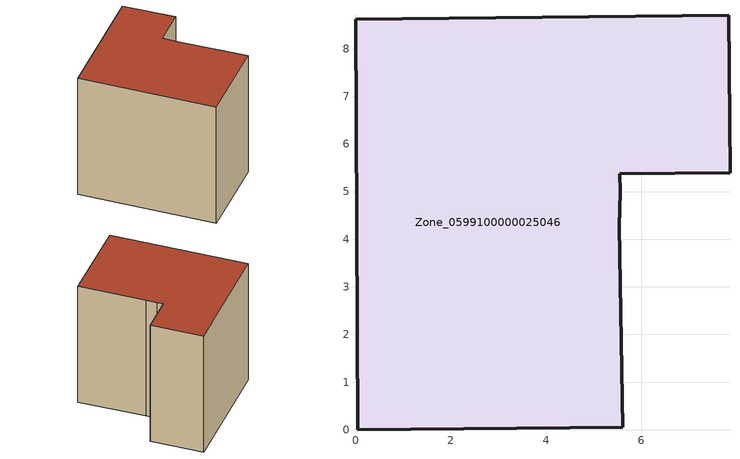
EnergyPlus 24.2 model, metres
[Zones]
Zone_0599100000025046
 floor ground (C_G): 5.55,5.37 5.55,4.99 5.54,4.27 5.61,0.05 0.05,0 0,8.62 7.83,8.7 7.86,5.39 z0
 wall outside (C_F): 0.05,0 5.61,0.05 5.54,4.27 5.55,4.99 5.55,5.37 7.86,5.39 7.83,8.7 0,8.62 0.05,0 z0:8.26
 roof outside (C_R): 5.55,4.99 5.55,5.37 7.86,5.39 7.83,8.7 0,8.62 0.05,0 5.61,0.05 5.54,4.27 z8.26
[BUILDING]
Pand.0599100000025046: North Axis=0; Terrain=City; Loads Convergence Tolerance Value=0.04; Temperature Convergence Tolerance Value=0.4; Solar Distribution=FullExterior; Maximum Number of Warmup Days=25; Minimum Number of Warmup Days=1
[Site:Location]
Rotterdam.The.Hague.AP_ZH_NLD Design_Conditions: Latitude=51.96; Longitude=4.45; Time Zone=1; Elevation=-4.5
[SITE:GROUNDTEMPERATURE:BUILDINGSURFACE]
18, 18, 18, 18, 18, 18, 18, 18, 18, 18, 18, 18
[MATERIAL] Thermal Absorptance=0.9; Solar Absorptance=0.7; Visible Absorptance=0.7
Name | Roughness | Thickness | Conductivity | Density | Specific Heat
G.TC.1975-1991 | MediumSmooth | 0.15 | 0.288461 | 540 | 1210
F.TC.1975-1991 | Rough | 0.3 | 0.230769 | 1920 | 840
R.TC.1975-1991 | MediumRough | 0.2 | 0.153846 | 1500 | 1000
[CONSTRUCTION]
C_G: G.TC.1975-1991
C_F: F.TC.1975-1991
C_R: R.TC.1975-1991
[ZONE]
Zone_0599100000025046: Type=1; Multiplier=1; Ceiling Height=Autocalculate; Volume=Autocalculate; Floor Area=autocalculate; Part of Total Floor Area=Yes
[ZONEINFILTRATION:DESIGNFLOWRATE]
Infil_Zone_0599100000025046: Zone or ZoneList or Space or SpaceList=Zone_0599100000025046; Schedule=AlwaysOn; Design Flow Rate Calculation Method=Flow/Area; Flow Rate per Floor Area=0.003; Constant Term Coefficient=1; Temperature Term Coefficient=0; Velocity Term Coefficient=0; Velocity Squared Term Coefficient=0
[HVACTEMPLATE:ZONE:IDEALLOADSAIRSYSTEM]
Zone_0599100000025046: Maximum Heating Supply Air Temperature=50; Minimum Cooling Supply Air Temperature=13; Maximum Heating Supply Air Humidity Ratio=0.0156; Minimum Cooling Supply Air Humidity Ratio=0.0077; Heating Limit=NoLimit; Cooling Limit=NoLimit; Dehumidification Control Type=ConstantSensibleHeatRatio; Cooling Sensible Heat Ratio=0.7; Dehumidification Setpoint=60; Humidification Control Type=None; Humidification Setpoint=30; Outdoor Air Method=None; Outdoor Air Flow Rate per Person=0.00944; Outdoor Air Flow Rate per Zone Floor Area=0; Outdoor Air Flow Rate per Zone=0; Demand Controlled Ventilation Type=None; Outdoor Air Economizer Type=NoEconomizer; Heat Recovery Type=None; Sensible Heat Recovery Effectiveness=0.7; Latent Heat Recovery Effectiveness=0.65
[ZONECONTROL:THERMOSTAT]
ThermostatControl_Zone_0599100000025046: Zone or ZoneList=Zone_0599100000025046; Control Type Schedule=DualSetpointControlType; Control 1=Thermostat_Zone_0599100000025046; Temperature Difference Between Cutout And Setpoint=0
[THERMOSTATSETPOINT:DUALSETPOINT]
Thermostat_Zone_0599100000025046: Heating Setpoint Temperature Schedule=HeatingSetpoint_Zone_0599100000025046; Cooling Setpoint Temperature Schedule=CoolingSetpoint_Zone_0599100000025046
[SCHEDULE:COMPACT]
HeatingSetpoint_Zone_0599100000025046: Through: 12/31, For: AllDays, Until: 24:00, 21
CoolingSetpoint_Zone_0599100000025046: Through: 12/31, For: AllDays, Until: 24:00, 24
DualSetpointControlType: Through: 12/31, For: AllDays, Until: 24:00, 4
AlwaysOn: Through: 12/31, For: AllDays, Until: 24:00, 1
